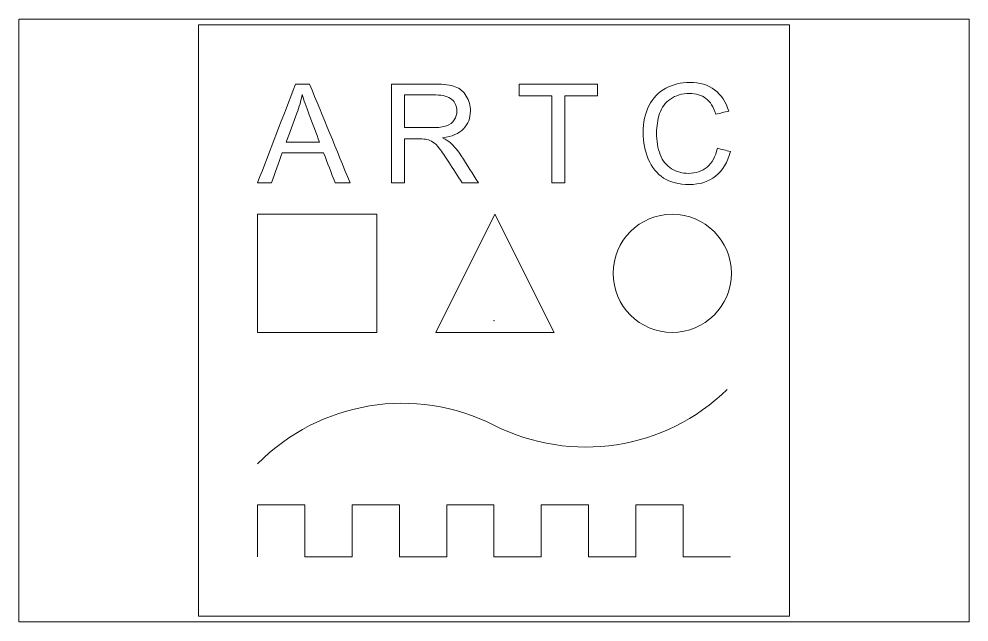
# Paper-space layout 'Layout1' of a CAD drawing. Header units: millimetres. Extents: x 40 to 364, y 26 to 231.
# The model-space entities are those that its viewports show. They can reach past a viewport. Long polylines and large blocks are cut down to what shows.
import ezdxf

# ---------------------------------------------------------------- set-up
doc = ezdxf.new("R2010")
doc.units = ezdxf.units.MM
doc.layers.add('1', color=7, linetype='Continuous')
doc.layers.add('61', color=7, linetype='Continuous')

msp = doc.modelspace()

# ---------------------------------------------------------------- linework, layer by layer
at = {"layer": '1', "color": 163, "linetype": 'Continuous', "lineweight": 18}
for p, q in [((-50, 50), (-50, -50)), ((50, 50), (-50, 50)), ((50, -50), (50, 50)), ((-40, 17.98), (-19.84, 17.98)), ((-40, -2.02), (-40, 17.98)), ((-19.84, 17.98), (-19.84, -2.02)), ((0.16, 17.98), (-9.84, -2.02)), ((0.16, 17.98), (10.16, -2.02)), ((-19.84, -2.02), (-40, -2.02)), ((-9.84, -2.02), (10.16, -2.02)), ((-40, -31.17), (-32, -31.17)), ((-40, -40), (-40, -31.17)), ((-32, -31.17), (-32, -40)), ((-24, -31.17), (-16, -31.17)), ((-24, -40), (-24, -31.17)), ((-16, -31.17), (-16, -40)), ((-8, -31.17), (0, -31.17)), ((-8, -40), (-8, -31.17)), ((0, -31.17), (0, -40)), ((8, -31.17), (16, -31.17)), ((8, -40), (8, -31.17)), ((16, -31.17), (16, -40)), ((24, -31.17), (32, -31.17)), ((24, -40), (24, -31.17)), ((32, -31.17), (32, -40)), ((-32, -40), (-24, -40)), ((-16, -40), (-8, -40)), ((0, -40), (8, -40)), ((16, -40), (24, -40)), ((32, -40), (40, -40)), ((-50, -50), (50, -50))]:
    msp.add_line(p, q, dxfattribs=at)
msp.add_circle((30.16, 7.98), 10, dxfattribs=at)
for centre, radius, start, end in [((15.51, 12.89), 34.3, 243.113, 314.3316), ((-15.53, -48.34), 34.34, 63.113, 135.4323)]:
    msp.add_arc(centre, radius, start, end, dxfattribs=at)
for points, knots in [([(36.05, 25.96), (36.9, 26.68), (37.49, 27.74), (37.79, 29.15), (38.53, 28.96), (39.26, 28.77), (40, 28.59), (39.54, 26.77), (38.7, 25.39), (36.29, 23.48), (34.82, 23), (31.28, 23), (29.82, 23.37), (27.56, 24.83), (26.7, 25.9), (25.52, 28.68), (25.23, 30.17), (25.23, 33.51), (25.56, 35.03), (26.89, 37.62), (27.84, 38.6), (30.29, 39.95), (31.64, 40.28), (34.79, 40.28), (36.19, 39.86), (38.47, 38.15), (39.27, 36.96), (39.72, 35.42), (38.99, 35.25), (38.26, 35.08), (37.54, 34.9), (37.15, 36.12), (36.59, 37), (35.11, 38.12), (34.19, 38.39), (31.79, 38.39), (30.71, 38.08), (28.99, 36.85), (28.38, 36.03), (27.68, 33.95), (27.51, 32.88), (27.51, 30.36), (27.71, 29.12), (28.54, 27), (29.19, 26.2), (30.93, 25.16), (31.88, 24.89), (34.14, 24.89), (35.18, 25.25), (36.05, 25.96)], [0, 0, 0, 0, 0.034221, 0.034221, 0.034221, 0.055317, 0.055317, 0.055317, 0.101043, 0.101043, 0.146848, 0.146848, 0.194273, 0.194273, 0.241763, 0.241763, 0.289212, 0.289212, 0.340928, 0.340928, 0.392589, 0.392589, 0.44425, 0.44425, 0.502863, 0.502863, 0.561588, 0.561588, 0.561588, 0.586251, 0.586251, 0.586251, 0.621453, 0.621453, 0.656837, 0.656837, 0.697416, 0.697416, 0.737995, 0.737995, 0.778694, 0.778694, 0.830985, 0.830985, 0.883334, 0.883334, 0.935834, 0.935834, 1, 1, 1, 1]), ([(-37.65, 23.29), (-38.43, 23.29), (-39.22, 23.29), (-40, 23.29), (-37.86, 28.86), (-35.72, 34.43), (-33.58, 40), (-32.79, 40), (-31.99, 40), (-31.2, 40), (-28.92, 34.43), (-26.64, 28.86), (-24.36, 23.29), (-25.2, 23.29), (-26.04, 23.29), (-26.88, 23.29), (-27.53, 24.97), (-28.18, 26.66), (-28.83, 28.35), (-31.16, 28.35), (-33.49, 28.35), (-35.82, 28.35), (-36.43, 26.66), (-37.04, 24.97), (-37.65, 23.29)], [0, 0, 0, 0, 0.038509, 0.038509, 0.038509, 0.331956, 0.331956, 0.331956, 0.37097, 0.37097, 0.37097, 0.66698, 0.66698, 0.66698, 0.708292, 0.708292, 0.708292, 0.797192, 0.797192, 0.797192, 0.911767, 0.911767, 0.911767, 1, 1, 1, 1]), ([(-15.15, 23.29), (-15.88, 23.29), (-16.62, 23.29), (-17.36, 23.29), (-17.36, 28.86), (-17.36, 34.43), (-17.36, 40), (-14.89, 40), (-12.42, 40), (-8.46, 40), (-7.33, 39.85), (-5.77, 39.25), (-5.15, 38.72), (-4.23, 37.2), (-3.99, 36.36), (-3.99, 34.25), (-4.38, 33.25), (-5.92, 31.63), (-7.1, 31.11), (-8.7, 30.89), (-8.12, 30.61), (-7.67, 30.33), (-7.37, 30.06), (-6.72, 29.47), (-6.11, 28.72), (-4.55, 26.33), (-3.6, 24.8), (-2.63, 23.29), (-3.55, 23.29), (-4.48, 23.29), (-5.41, 23.29), (-6.15, 24.45), (-6.88, 25.61), (-8.26, 27.77), (-8.8, 28.53), (-9.63, 29.6), (-10.01, 29.97), (-10.67, 30.4), (-11.01, 30.54), (-11.35, 30.63), (-11.6, 30.68), (-12.01, 30.71), (-13.44, 30.71), (-14.29, 30.71), (-15.15, 30.71), (-15.15, 28.23), (-15.15, 25.76), (-15.15, 23.29)], [0, 0, 0, 0, 0.022666, 0.022666, 0.022666, 0.194133, 0.194133, 0.194133, 0.27013, 0.27013, 0.316023, 0.316023, 0.361915, 0.361915, 0.4079, 0.4079, 0.467048, 0.467048, 0.526453, 0.526453, 0.526453, 0.546136, 0.546136, 0.546136, 0.582233, 0.582233, 0.643478, 0.643478, 0.643478, 0.677906, 0.677906, 0.677906, 0.728864, 0.728864, 0.773105, 0.773105, 0.81717, 0.81717, 0.860708, 0.860708, 0.860708, 0.87721, 0.87721, 0.901912, 0.901912, 0.901912, 1, 1, 1, 1]), ([(12, 23.29), (11.26, 23.29), (10.53, 23.29), (9.79, 23.29), (9.79, 28.2), (9.79, 33.11), (9.79, 38.03), (7.95, 38.03), (6.12, 38.03), (4.28, 38.03), (4.28, 38.68), (4.28, 39.34), (4.28, 40), (8.7, 40), (13.11, 40), (17.53, 40), (17.53, 39.34), (17.53, 38.68), (17.53, 38.03), (15.69, 38.03), (13.84, 38.03), (12, 38.03), (12, 33.11), (12, 28.2), (12, 23.29)], [0, 0, 0, 0, 0.036925, 0.036925, 0.036925, 0.282901, 0.282901, 0.282901, 0.374786, 0.374786, 0.374786, 0.407716, 0.407716, 0.407716, 0.628809, 0.628809, 0.628809, 0.66174, 0.66174, 0.66174, 0.754024, 0.754024, 0.754024, 1, 1, 1, 1]), ([(-33.34, 35.05), (-33.95, 33.42), (-34.57, 31.78), (-35.18, 30.15), (-33.29, 30.15), (-31.4, 30.15), (-29.51, 30.15), (-30.09, 31.69), (-30.67, 33.24), (-31.79, 36.18), (-32.18, 37.34), (-32.44, 38.24), (-32.65, 37.17), (-32.95, 36.11), (-33.34, 35.05)], [0, 0, 0, 0, 0.219729, 0.219729, 0.219729, 0.457648, 0.457648, 0.457648, 0.665261, 0.665261, 0.854624, 0.854624, 0.854624, 1, 1, 1, 1]), ([(-15.15, 38.15), (-15.15, 36.31), (-15.15, 34.47), (-15.15, 32.62), (-13.56, 32.62), (-11.98, 32.62), (-9.38, 32.62), (-8.59, 32.73), (-7.45, 33.15), (-7.02, 33.48), (-6.42, 34.4), (-6.28, 34.9), (-6.28, 36.23), (-6.56, 36.88), (-7.71, 37.89), (-8.62, 38.15), (-11.62, 38.15), (-13.38, 38.15), (-15.15, 38.15)], [0, 0, 0, 0, 0.158934, 0.158934, 0.158934, 0.295556, 0.295556, 0.382837, 0.382837, 0.470118, 0.470118, 0.557399, 0.557399, 0.686374, 0.686374, 0.815732, 0.815732, 1, 1, 1, 1])]:
    msp.add_open_spline(points, degree=3, knots=knots, dxfattribs=at)
at = {"layer": '61', "color": 23, "linetype": 'Continuous', "lineweight": 18}
msp.add_point((0, 0), dxfattribs=at)

psp = doc.layouts.get("Layout1")

# ---------------------------------------------------------------- viewports
at = {"layer": '0'}
psp.add_viewport(center=(202.5, 128.5), size=(324, 205.6), view_center_point=(0, 0), view_height=102, dxfattribs=at)

doc.saveas('drawing.dxf')
